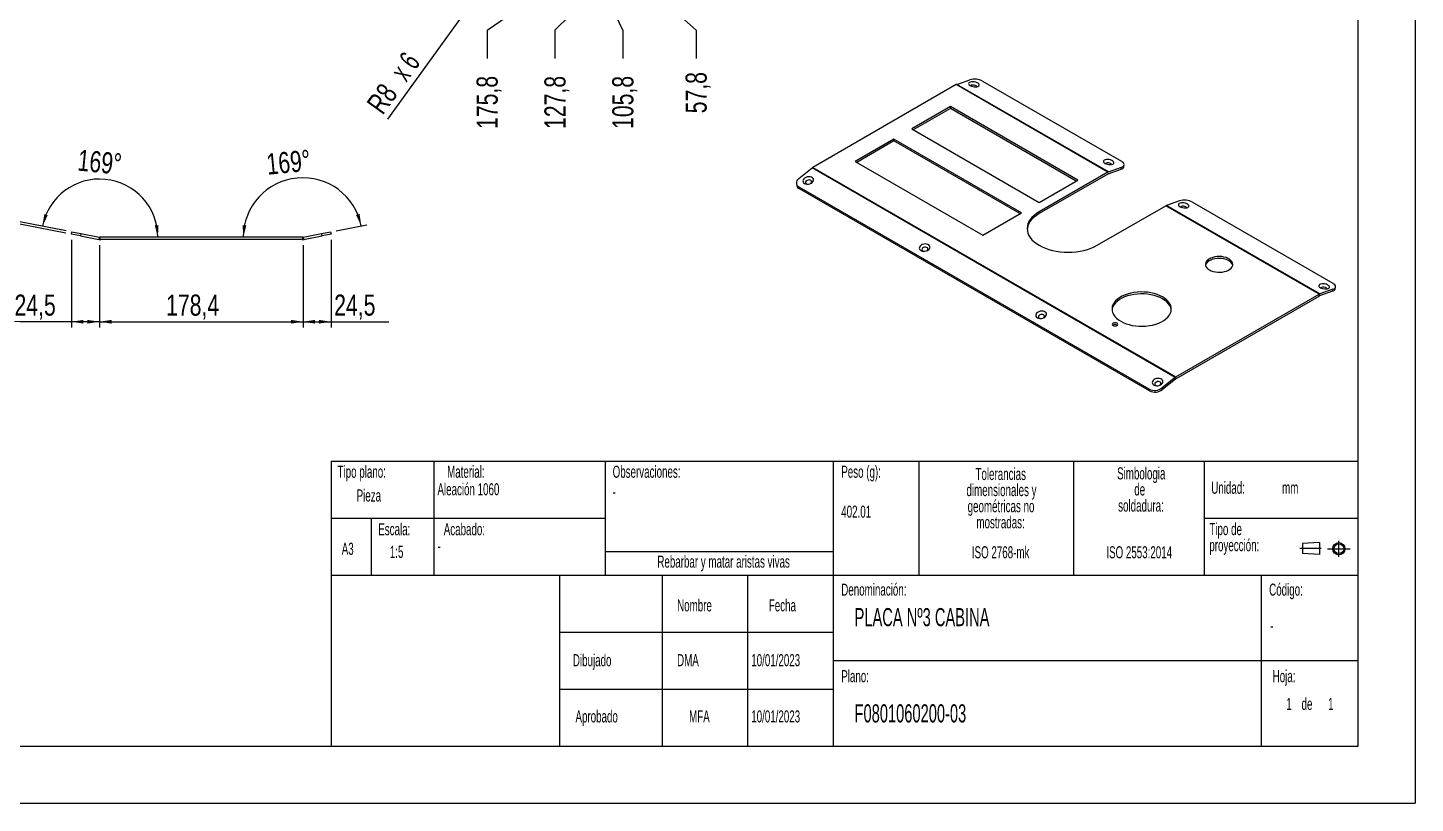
# Model space of a CAD drawing. Extents: x 0 to 888, y 0 to 679.
# Drawn here: x 176.8 to 420, y 0 to 136 of the extents above; entities that cross this region are included whole.
import ezdxf

# ---------------------------------------------------------------- set-up
doc = ezdxf.new("R2010")
doc.units = 0
doc.linetypes.add('SLD-CENTRADA-TRAZOS-LARGOS', pattern=[19.05, 15.24, -1.27, 1.27, -1.27])
doc.linetypes.add('SLD-CONTINUA', pattern=[0])
doc.layers.get('0').update_dxf_attribs({"linetype": 'CONTINUOUS'})
doc.layers.add('FORMATO', color=7, linetype='SLD-CONTINUA')
doc.layers.add('SLD-0', color=179, linetype='SLD-CONTINUA')
doc.styles.add('SLDTEXTSTYLE0', font='TXT', dxfattribs={"width": 0.605})
doc.styles.add('SLDTEXTSTYLE1', font='TXT', dxfattribs={"width": 0.75})
doc.styles.add('SLDTEXTSTYLE2', font='TXT', dxfattribs={"width": 0.666667})
doc.dimstyles.new('SLDDIMSTYLE1', dxfattribs={"dimtxt": 3.704167, "dimasz": 2.116667, "dimexe": 0, "dimexo": 0.0625, "dimgap": 0.926042, "dimtad": 0, "dimtih": 1, "dimtoh": 1, "dimdec": 1, "dimlfac": 5, "dimrnd": 1e-09, "dimzin": 12, "dimdsep": 46, "dimtxsty": 'SLDTEXTSTYLE1', "dimblk1": 'NONE', "dimblk2": 'NONE', "dimsah": 1, "dimcen": 0.09, "dimadec": 0, "dimazin": 0, "dimtfac": 1, "dimtdec": 1, "dimtofl": 0, "dimtmove": 0, "dimatfit": 3, "dimldrblk": 'NONE', "dimfxl": 1, "dimtolj": 1, "dimtzin": 12, "dimarcsym": 0})
doc.dimstyles.new('SLDDIMSTYLE4', dxfattribs={"dimtxt": 3.704167, "dimasz": 2.116667, "dimexe": 0, "dimexo": 0.0625, "dimgap": 0.926042, "dimtad": 1, "dimdec": 1, "dimlfac": 5, "dimrnd": 1e-09, "dimzin": 12, "dimdsep": 46, "dimtxsty": 'SLDTEXTSTYLE1', "dimblk1": 'NONE', "dimblk2": 'NONE', "dimsah": 1, "dimcen": 0, "dimadec": 0, "dimazin": 0, "dimtfac": 1, "dimtdec": 1, "dimtofl": 0, "dimtmove": 0, "dimatfit": 3, "dimldrblk": 'NONE', "dimfxl": 1, "dimtolj": 1, "dimtzin": 12, "dimarcsym": 0})
doc.dimstyles.new('SLDDIMSTYLE6', dxfattribs={"dimtxt": 3.704167, "dimasz": 2.116667, "dimexe": 0, "dimexo": 0.0625, "dimgap": 0.926042, "dimtad": 1, "dimdec": 1, "dimlfac": 5, "dimrnd": 1e-09, "dimzin": 12, "dimdsep": 46, "dimtxsty": 'SLDTEXTSTYLE1', "dimsah": 1, "dimcen": 0.09, "dimadec": 0, "dimazin": 0, "dimtfac": 1, "dimtdec": 1, "dimtmove": 0, "dimatfit": 0, "dimfxl": 1, "dimtolj": 1, "dimtzin": 12, "dimarcsym": 0})
doc.dimstyles.new('SLDDIMSTYLE7', dxfattribs={"dimtxt": 3.704167, "dimasz": 2.116667, "dimexe": 0, "dimexo": 0.0625, "dimgap": 0.926042, "dimtad": 1, "dimdec": 1, "dimlfac": 5, "dimrnd": 1e-09, "dimzin": 12, "dimdsep": 46, "dimtxsty": 'SLDTEXTSTYLE1', "dimsah": 1, "dimcen": 0.09, "dimadec": 0, "dimazin": 0, "dimtfac": 1, "dimtdec": 1, "dimtofl": 0, "dimtmove": 0, "dimatfit": 3, "dimfxl": 1, "dimtolj": 1, "dimtzin": 12, "dimarcsym": 0})
doc.dimstyles.new('SLDDIMSTYLE8', dxfattribs={"dimtxt": 3.704167, "dimasz": 2.116667, "dimexe": 0, "dimexo": 0.0625, "dimgap": 0.926042, "dimtad": 1, "dimdec": 4, "dimlfac": 5, "dimzin": 12, "dimdsep": 46, "dimtxsty": 'SLDTEXTSTYLE1', "dimsah": 1, "dimcen": 0.09, "dimadec": 0, "dimazin": 0, "dimtfac": 1, "dimtofl": 0, "dimtmove": 0, "dimatfit": 3, "dimfxl": 1, "dimtolj": 1, "dimtzin": 12, "dimarcsym": 0})

# ---------------------------------------------------------------- blocks, each defined once
blk = doc.blocks.new('BLOQUE3')
at = {"color": 7, "linetype": 'SLD-CENTRADA-TRAZOS-LARGOS'}
for p, q in [((397.92, 130.06), (394.8, 130.06)), ((398.88, 130.02), (402.16, 130.02)), ((400.52, 128.85), (400.52, 131.19))]:
    blk.add_line(p, q, dxfattribs=at)
at = {"color": 7, "linetype": 'SLD-CONTINUA'}
for p, q in [((397.68, 130.95), (395.23, 130.77)), ((395.23, 130.77), (395.23, 129.34)), ((397.68, 130.95), (397.68, 129.16)), ((397.68, 129.16), (395.23, 129.34))]:
    blk.add_line(p, q, dxfattribs=at)
for radius in [0.892, 0.713]:
    blk.add_circle((400.52, 130.02), radius, dxfattribs=at)
blk = doc.blocks.new('SW_NOTE_0')
at = {"layer": 'SLD-0', "color": 0, "attachment_point": 2, "style": 'SLDTEXTSTYLE0'}
for s, insert, char_height in [('Tolerancias', (7.41, 2.73), 2.1167), ('dimensionales y', (7.54, -0.09), 2.1167), ('geométricas no', (7.46, -2.92), 2.1167), ('mostradas:', (7.38, -5.74), 2.117)]:
    blk.add_mtext(s, dxfattribs=dict(at, insert=insert, char_height=char_height))
blk = doc.blocks.new('SW_NOTE_0_1')
at = {"layer": 'SLD-0', "color": 0, "attachment_point": 1, "style": 'SLDTEXTSTYLE0'}
for s, insert, char_height in [('Tipo de', (0, 2.73), 2.117), ('proyección:', (0, -0.09), 2.1167)]:
    blk.add_mtext(s, dxfattribs=dict(at, insert=insert, char_height=char_height))
blk = doc.blocks.new('SW_NOTE_0_2')
at = {"layer": 'SLD-0', "color": 0, "char_height": 2.117, "attachment_point": 2, "style": 'SLDTEXTSTYLE0'}
for s, insert in [('Simbologia', (7.11, 2.73)), ('de', (6.84, -0.09)), ('soldadura:', (7.06, -2.92))]:
    blk.add_mtext(s, dxfattribs=dict(at, insert=insert))
blk = doc.blocks.new('SW_NOTE_0_4')
at = {"layer": 'SLD-0', "color": 0, "attachment_point": 2, "style": 'SLDTEXTSTYLE0'}
for s, insert, char_height in [('Tolerancias', (7.41, 2.73), 2.1167), ('dimensionales y', (7.54, -0.09), 2.1167), ('geométricas no', (7.46, -2.92), 2.1167), ('mostradas:', (7.38, -5.74), 2.117)]:
    blk.add_mtext(s, dxfattribs=dict(at, insert=insert, char_height=char_height))
blk = doc.blocks.new('SW_NOTE_0_5')
at = {"layer": 'SLD-0', "color": 0, "attachment_point": 1, "style": 'SLDTEXTSTYLE0'}
for s, insert, char_height in [('Tipo de', (0, 2.73), 2.117), ('proyección:', (0, -0.09), 2.1167)]:
    blk.add_mtext(s, dxfattribs=dict(at, insert=insert, char_height=char_height))
blk = doc.blocks.new('SW_NOTE_0_6')
at = {"layer": 'SLD-0', "color": 0, "char_height": 2.117, "attachment_point": 2, "style": 'SLDTEXTSTYLE0'}
for s, insert in [('Simbologia', (7.11, 2.73)), ('de', (6.84, -0.09)), ('soldadura:', (7.06, -2.92))]:
    blk.add_mtext(s, dxfattribs=dict(at, insert=insert))
blk = doc.blocks.new('_D_19')
at = {"layer": 'FORMATO', "color": 7, "transparency": 16777216}
for p, q in [((288.33, 140.54), (288.33, 143.54)), ((293.95, 135.54), (288.33, 140.54)), ((293.95, 135.54), (293.95, 130.54))]:
    blk.add_line(p, q, dxfattribs=at)
at = {"layer": 'FORMATO', "color": 7, "transparency": 16777216, "insert": (292.12, 120.96), "char_height": 3.704, "attachment_point": 1, "rotation": 90, "style": 'SLDTEXTSTYLE1'}
blk.add_mtext('57,8', dxfattribs=at)
blk = doc.blocks.new('_NONE')
blk = doc.blocks.new('_D_21')
at = {"layer": 'FORMATO', "color": 7, "transparency": 16777216}
for p, q in [((278.73, 140.54), (278.73, 143.54)), ((281.1, 135.54), (278.73, 140.54)), ((281.1, 135.54), (281.1, 130.54))]:
    blk.add_line(p, q, dxfattribs=at)
at = {"layer": 'FORMATO', "color": 7, "transparency": 16777216, "insert": (279.27, 118.22), "char_height": 3.704, "attachment_point": 1, "rotation": 90, "style": 'SLDTEXTSTYLE1'}
blk.add_mtext('105,8', dxfattribs=at)
blk = doc.blocks.new('_D_23')
at = {"layer": 'FORMATO', "color": 7, "transparency": 16777216}
for p, q in [((274.33, 140.54), (274.33, 143.54)), ((269.21, 135.54), (274.33, 140.54)), ((269.21, 135.54), (269.21, 130.54))]:
    blk.add_line(p, q, dxfattribs=at)
at = {"layer": 'FORMATO', "color": 7, "transparency": 16777216, "insert": (267.38, 118.22), "char_height": 3.704, "attachment_point": 1, "rotation": 90, "style": 'SLDTEXTSTYLE1'}
blk.add_mtext('127,8', dxfattribs=at)
blk = doc.blocks.new('_D_25')
at = {"layer": 'FORMATO', "color": 7, "transparency": 16777216}
for p, q in [((264.73, 140.54), (264.73, 143.54)), ((257.32, 135.54), (264.73, 140.54)), ((257.32, 135.54), (257.32, 130.54))]:
    blk.add_line(p, q, dxfattribs=at)
at = {"layer": 'FORMATO', "color": 7, "transparency": 16777216, "insert": (255.49, 118.22), "char_height": 3.704, "attachment_point": 1, "rotation": 90, "style": 'SLDTEXTSTYLE1'}
blk.add_mtext('175,8', dxfattribs=at)
blk = doc.blocks.new('_D_45')
at = {"layer": 'FORMATO', "color": 7, "transparency": 16777216, "char_height": 3.704, "attachment_point": 1, "rotation": 54.2232}
for s, insert, style in [('x 6', (240.19, 128.46), 'SLDTEXTSTYLE2'), ('R8', (236.03, 122.68), 'SLDTEXTSTYLE1')]:
    blk.add_mtext(s, dxfattribs=dict(at, insert=insert, style=style))
blk = doc.blocks.new('_D_50')
at = {"layer": 'FORMATO', "color": 7, "transparency": 16777216}
for p, q in [((184.49, 98.77), (184.49, 83.42)), ((189.39, 97.82), (189.39, 83.42)), ((184.49, 84.42), (174.51, 84.42)), ((189.39, 84.42), (184.49, 84.42))]:
    blk.add_line(p, q, dxfattribs=at)
for points in [[(184.49, 84.42), (186.6, 84.09), (186.6, 84.74)], [(189.39, 84.42), (187.28, 84.74), (187.28, 84.09)]]:
    blk.add_solid(points, dxfattribs=at)
at = {"layer": 'FORMATO', "color": 7, "transparency": 16777216, "insert": (174.51, 89.19), "char_height": 3.704, "attachment_point": 1, "style": 'SLDTEXTSTYLE1'}
blk.add_mtext('24,5', dxfattribs=at)
blk = doc.blocks.new('_D_51')
at = {"layer": 'FORMATO', "transparency": 16777216}
for p, q in [((189.39, 97.82), (189.39, 83.42)), ((225.08, 97.82), (225.08, 83.42)), ((189.39, 84.42), (225.08, 84.42))]:
    blk.add_line(p, q, dxfattribs=at)
for points in [[(189.39, 84.42), (191.51, 84.09), (191.51, 84.74)], [(225.08, 84.42), (222.96, 84.74), (222.96, 84.09)]]:
    blk.add_solid(points, dxfattribs=at)
at = {"layer": 'FORMATO', "transparency": 16777216, "insert": (201.08, 89.19), "char_height": 3.704, "attachment_point": 1, "style": 'SLDTEXTSTYLE1'}
blk.add_mtext('178,4', dxfattribs=at)
blk = doc.blocks.new('_D_52')
at = {"layer": 'FORMATO', "color": 7, "transparency": 16777216}
for p, q in [((225.08, 97.82), (225.08, 83.42)), ((229.99, 98.77), (229.99, 83.42)), ((225.08, 84.42), (229.99, 84.42)), ((229.99, 84.42), (240.11, 84.42))]:
    blk.add_line(p, q, dxfattribs=at)
for points in [[(225.08, 84.42), (227.2, 84.09), (227.2, 84.74)], [(229.99, 84.42), (227.87, 84.74), (227.87, 84.09)]]:
    blk.add_solid(points, dxfattribs=at)
at = {"layer": 'FORMATO', "color": 7, "transparency": 16777216, "insert": (230.54, 89.19), "char_height": 3.704, "attachment_point": 1, "style": 'SLDTEXTSTYLE1'}
blk.add_mtext('24,5', dxfattribs=at)
blk = doc.blocks.new('_D_53')
at = {"layer": 'FORMATO', "color": 7, "transparency": 16777216}
for p, q in [((171.23, 102.76), (172.01, 106.75)), ((171.15, 102.36), (169.53, 94.02)), ((183.5, 99.96), (170.17, 102.55)), ((183.58, 100.36), (170.25, 102.95)), ((171.15, 102.36), (171.23, 102.76))]:
    blk.add_line(p, q, dxfattribs=at)
for points in [[(171.23, 102.76), (171.95, 104.77), (171.32, 104.9)], [(171.15, 102.36), (170.43, 100.35), (171.07, 100.22)]]:
    blk.add_solid(points, dxfattribs=at)
at = {"layer": 'FORMATO', "color": 7, "transparency": 16777216, "insert": (164.85, 94.93), "char_height": 3.7, "attachment_point": 1, "rotation": 79, "style": 'SLDTEXTSTYLE1'}
blk.add_mtext('2', dxfattribs=at)
blk = doc.blocks.new('_D_54')
at = {"layer": 'FORMATO', "color": 7, "transparency": 16777216}
blk.add_line((183.58, 100.36), (178.43, 101.36), dxfattribs=at)
blk.add_arc((189.43, 99.22), 10.21, 0, 169, dxfattribs=at)
for points in [[(179.41, 101.16), (180.34, 103.1), (179.72, 103.28)], [(199.64, 99.22), (199.75, 101.36), (199.1, 101.29)]]:
    blk.add_solid(points, dxfattribs=at)
at = {"layer": 'FORMATO', "color": 7, "transparency": 16777216, "insert": (185.8, 114.62), "char_height": 3.704, "attachment_point": 1, "rotation": 354.5, "style": 'SLDTEXTSTYLE1'}
blk.add_mtext('169°', dxfattribs=at)
blk = doc.blocks.new('_D_55')
at = {"layer": 'FORMATO', "color": 7, "transparency": 16777216}
blk.add_line((230.89, 100.36), (236.27, 101.4), dxfattribs=at)
blk.add_arc((225.04, 99.22), 10.44, 11, 180, dxfattribs=at)
for points in [[(235.28, 101.21), (234.99, 103.33), (234.36, 103.14)], [(214.6, 99.22), (215.14, 101.29), (214.49, 101.36)]]:
    blk.add_solid(points, dxfattribs=at)
at = {"layer": 'FORMATO', "color": 7, "transparency": 16777216, "insert": (218.51, 113.87), "char_height": 3.704, "attachment_point": 1, "rotation": 5.5, "style": 'SLDTEXTSTYLE1'}
blk.add_mtext('169°', dxfattribs=at)

msp = doc.modelspace()

# ---------------------------------------------------------------- linework, layer by layer
at = {"color": 7, "linetype": 'SLD-CONTINUA'}
for p, q in [((420, 297), (420, 0)), ((410, 10), (410, 287)), ((339.632601, 126.034975), (341.939124, 126.848773)), ((344.18108, 126.587488), (368.505553, 112.545269)), ((339.524663, 125.984666), (314.400951, 111.481056)), ((366.111878, 110.636193), (339.524663, 125.984666)), ((366.219816, 110.686503), (339.632601, 126.034975)), ((338.534714, 122.147548), (331.746489, 118.228789)), ((338.534714, 121.820931), (332.029377, 118.065481)), ((360.879288, 109.2483), (338.534714, 122.147548)), ((338.534714, 121.820931), (338.534714, 122.147548)), ((360.596399, 109.084991), (338.534714, 121.820931)), ((331.746489, 118.228789), (354.091063, 105.329541)), ((328.635219, 116.432691), (321.846994, 112.513932)), ((328.635219, 116.106075), (322.129882, 112.350624)), ((350.979793, 103.533443), (328.635219, 116.432691)), ((328.635219, 116.106075), (328.635219, 116.432691)), ((350.696904, 103.370135), (328.635219, 116.106075)), ((321.846994, 112.513932), (344.191568, 99.614684)), ((368.922495, 111.559022), (368.976464, 111.910793)), ((311.98649, 109.557486), (314.293013, 111.406743)), ((377.932624, 74.668378), (314.293013, 111.406743)), ((314.400951, 111.481056), (378.040562, 74.742691)), ((366.111878, 110.636193), (354.091063, 103.696724)), ((366.111878, 110.309577), (354.091063, 103.370108)), ((366.165847, 110.334732), (368.47237, 111.14853)), ((366.219816, 110.686503), (368.526339, 111.500301)), ((368.47237, 111.14853), (368.526339, 111.500301)), ((311.544966, 108.611098), (311.598935, 108.321638)), ((373.384145, 72.581835), (312.007277, 108.013947)), ((312.007277, 108.013947), (312.061246, 107.724487)), ((373.438114, 72.292375), (312.061246, 107.724487)), ((313.284187, 108.607469), (313.443085, 108.549008)), ((354.091063, 105.329541), (360.879288, 109.2483)), ((364.273401, 97.818586), (376.294216, 104.758055)), ((403.164274, 89.246301), (376.294216, 104.758055)), ((378.708677, 105.622162), (376.402154, 104.808364)), ((403.272211, 89.29661), (376.402154, 104.808364)), ((380.950632, 105.360877), (405.557948, 91.155376)), ((344.191568, 99.614684), (350.979793, 103.533443)), ((354.091063, 103.370108), (354.091063, 103.696724)), ((184.486077, 99.77157), (184.562401, 100.164221)), ((186.056681, 99.466276), (184.486077, 99.77157)), ((184.562401, 100.164221), (186.133004, 99.858927)), ((186.133004, 99.858927), (186.056681, 99.466276)), ((186.133004, 99.858927), (189.394921, 99.224874)), ((225.077862, 99.224874), (228.339779, 99.858927)), ((228.339779, 99.858927), (229.910382, 100.164221)), ((228.416102, 99.466276), (228.339779, 99.858927)), ((229.986706, 99.77157), (228.416102, 99.466276)), ((229.910382, 100.164221), (229.986706, 99.77157)), ((186.056681, 99.466276), (189.318597, 98.832223)), ((189.394921, 99.224874), (189.318597, 98.832223)), ((189.471244, 99.217525), (189.471244, 98.817525)), ((225.001539, 99.217525), (189.471244, 99.217525)), ((225.001539, 98.817525), (189.471244, 98.817525)), ((225.001539, 99.217525), (225.001539, 98.817525)), ((225.077862, 99.224874), (225.154186, 98.832223)), ((225.154186, 98.832223), (228.416102, 99.466276)), ((333.696003, 96.823979), (333.854901, 96.765517)), ((405.578735, 90.110408), (403.272211, 89.29661)), ((405.524766, 89.758637), (405.578735, 90.110408)), ((405.974891, 90.16913), (406.02886, 90.520901)), ((378.040562, 74.742691), (403.164274, 89.246301)), ((378.040562, 74.416074), (403.164274, 88.919685)), ((403.164274, 88.919685), (403.164274, 89.246301)), ((405.524766, 89.758637), (403.218243, 88.944839)), ((403.218243, 88.944839), (403.272211, 89.29661)), ((354.107819, 85.040488), (354.266717, 84.982027)), ((374.519635, 73.256998), (374.678532, 73.198537)), ((377.932624, 74.668378), (375.6261, 72.819121)), ((377.986593, 74.378918), (375.680069, 72.529661)), ((377.986593, 74.378918), (377.932624, 74.668378)), ((378.040562, 74.416074), (378.040562, 74.742691)), ((373.438114, 72.292375), (373.384145, 72.581835)), ((375.6261, 72.819121), (375.680069, 72.529661)), ((230, 60), (410, 60)), ((230, 60), (230, 10)), ((20, 10), (410, 10)), ((7.530618, 0), (420, 0))]:
    msp.add_line(p, q, dxfattribs=at)
at = {"color": 7, "linetype": 'SLD-CONTINUA', "flags": 128}
for points in [[(342.001558, 125.8185), (342.205082, 125.723512), (342.441902, 125.652643), (342.694454, 125.611148), (342.944008, 125.602104), (343.172055, 125.626183), (343.361683, 125.681599), (343.498827, 125.764241), (343.573316, 125.867981), (343.579625, 125.985124), (343.517287, 126.106983), (343.390925, 126.22452), (343.20991, 126.329018), (342.987668, 126.412726), (342.740681, 126.469436), (342.487268, 126.494943), (342.246222, 126.487355), (342.035421, 126.447233), (341.8705, 126.377555), (341.763688, 126.283488), (341.722909, 126.172008), (341.751187, 126.051384), (341.846424, 125.93056), (342.001558, 125.8185)], [(342.067095, 125.783366), (342.069463, 125.793146), (342.130221, 125.87276), (342.254433, 125.928627), (342.425323, 125.953204), (342.619812, 125.943169), (342.811633, 125.89988), (342.974879, 125.829182)], [(342.974879, 125.829182), (343.087504, 125.740623), (343.134296, 125.646164), (343.134418, 125.619617)], [(365.618924, 112.184484), (365.822448, 112.089497), (366.059268, 112.018627), (366.311821, 111.977132), (366.561375, 111.968089), (366.789422, 111.992168), (366.979049, 112.047583), (367.116193, 112.130226), (367.190682, 112.233966), (367.196991, 112.351109), (367.134653, 112.472968), (367.008291, 112.590505), (366.827276, 112.695002), (366.605035, 112.77871), (366.358048, 112.835421), (366.104634, 112.860928), (365.863589, 112.853339), (365.652788, 112.813218), (365.487866, 112.74354), (365.381055, 112.649473), (365.340276, 112.537993), (365.368554, 112.417368), (365.463791, 112.296545), (365.618924, 112.184484)], [(365.684461, 112.149351), (365.68683, 112.159131), (365.747587, 112.238744), (365.871799, 112.294612), (366.042689, 112.319188), (366.237178, 112.309154), (366.428999, 112.265865), (366.592246, 112.195166)], [(366.592246, 112.195166), (366.704871, 112.106607), (366.751663, 112.012148), (366.751784, 111.985601)], [(368.526339, 111.500301), (368.721265, 111.589295), (368.865221, 111.699968), (368.952677, 111.828068), (368.98027, 111.968671), (368.946942, 112.116374), (368.853972, 112.265501), (368.704933, 112.410321), (368.505553, 112.545269)], [(311.98649, 109.557486), (311.791565, 109.371225), (311.647608, 109.167023), (311.560153, 108.952728), (311.532559, 108.736573), (311.565888, 108.526866), (311.658858, 108.331666), (311.807897, 108.158475), (312.007277, 108.013947)], [(312.952572, 108.674326), (313.156096, 108.590201), (313.392916, 108.551111), (313.645469, 108.559958), (313.895023, 108.616083), (314.12307, 108.715326), (314.312698, 108.850325), (314.449841, 109.011068), (314.52433, 109.185634), (314.53064, 109.361075), (314.468301, 109.524381), (314.341939, 109.663439), (314.160925, 109.767937), (313.938683, 109.830123), (313.691696, 109.845387), (313.438283, 109.812596), (313.197237, 109.734181), (312.986436, 109.615959), (312.821514, 109.466698), (312.714703, 109.297467), (312.673924, 109.120818), (312.702202, 108.949852), (312.797439, 108.797249), (312.952572, 108.674326)], [(313.989789, 108.650939), (314.004634, 108.660766), (314.128846, 108.778208), (314.189604, 108.913176), (314.178702, 109.047444), (314.097612, 109.162877), (313.957287, 109.243885), (313.776678, 109.279527), (313.580178, 109.264991), (313.394323, 109.202238), (313.244217, 109.099745), (313.15013, 108.971354), (313.12477, 108.834404), (313.171563, 108.707391), (313.284187, 108.607469), (313.284187, 108.607469)], [(378.77111, 104.591889), (378.974634, 104.496901), (379.211454, 104.426032), (379.464007, 104.384537), (379.713561, 104.375493), (379.941608, 104.399572), (380.131236, 104.454988), (380.268379, 104.53763), (380.342868, 104.64137), (380.349178, 104.758514), (380.286839, 104.880372), (380.160477, 104.997909), (379.979463, 105.102407), (379.757221, 105.186115), (379.510234, 105.242825), (379.256821, 105.268332), (379.015775, 105.260744), (378.804974, 105.220623), (378.640052, 105.150945), (378.533241, 105.056877), (378.492462, 104.945397), (378.52074, 104.824773), (378.615977, 104.703949), (378.77111, 104.591889)], [(378.836647, 104.556755), (378.839016, 104.566535), (378.899774, 104.646149), (379.023985, 104.702016), (379.194875, 104.726593), (379.389364, 104.716559), (379.581185, 104.673269), (379.744432, 104.602571)], [(379.744432, 104.602571), (379.857057, 104.514012), (379.903849, 104.419553), (379.90397, 104.393006)], [(354.091063, 103.696724), (353.616557, 103.394493), (353.195651, 103.066867), (352.832399, 102.717002), (352.530299, 102.348268), (352.292261, 101.964215), (352.120578, 101.568543), (352.016902, 101.165061), (351.982232, 100.757655), (352.016902, 100.35025), (352.120578, 99.946768), (352.292261, 99.551095), (352.530299, 99.167042), (352.832399, 98.798308), (353.195651, 98.448443), (353.616557, 98.120818), (354.091063, 97.818586), (354.6146, 97.544659), (355.182126, 97.301675), (355.788175, 97.091975), (356.426911, 96.917576), (357.092182, 96.78016), (357.777581, 96.681049), (358.476508, 96.621198), (359.182232, 96.601184), (359.887955, 96.621198), (360.586882, 96.681049), (361.272281, 96.78016), (361.937552, 96.917576), (362.576288, 97.091975), (363.182337, 97.301675), (363.749863, 97.544659), (364.273401, 97.818586)], [(354.091063, 103.370108), (353.616557, 103.067877), (353.195651, 102.740251), (352.832399, 102.390386), (352.530299, 102.021652), (352.292261, 101.637599), (352.120578, 101.241926), (352.016902, 100.838444), (351.987791, 100.594347)], [(333.364388, 96.890836), (333.567912, 96.80671), (333.804732, 96.767621), (334.057285, 96.776467), (334.306839, 96.832593), (334.534886, 96.931835), (334.724513, 97.066834), (334.861657, 97.227577), (334.936146, 97.402143), (334.942455, 97.577585), (334.880117, 97.740891), (334.753755, 97.879949), (334.57274, 97.984446), (334.350498, 98.046633), (334.103512, 98.061897), (333.850098, 98.029105), (333.609053, 97.950691), (333.398252, 97.832469), (333.23333, 97.683208), (333.126519, 97.513977), (333.08574, 97.337328), (333.114018, 97.166362), (333.209255, 97.013759), (333.364388, 96.890836)], [(334.401605, 96.867449), (334.41645, 96.877275), (334.540662, 96.994717), (334.601419, 97.129686), (334.590517, 97.263954), (334.509428, 97.379386), (334.369103, 97.460394), (334.188494, 97.496037), (333.991993, 97.4815), (333.806139, 97.418748), (333.656032, 97.316255), (333.561946, 97.187863), (333.536586, 97.050913), (333.583378, 96.923901), (333.696003, 96.823979), (333.696003, 96.823979)], [(383.930969, 93.491623), (384.242184, 93.340147), (384.593266, 93.221212), (384.974117, 93.13824), (385.37378, 93.093618), (385.780756, 93.088631), (386.183339, 93.12342), (386.569947, 93.196986), (386.929457, 93.307212), (387.251527, 93.450927), (387.526893, 93.623996), (387.747631, 93.821442), (387.907392, 94.037582), (388.00158, 94.266201), (388.027485, 94.50072), (387.984362, 94.734394), (387.873451, 94.960499), (387.697944, 95.172531), (387.462888, 95.36439), (387.175048, 95.530557), (386.842702, 95.666251), (386.475412, 95.767569), (386.083744, 95.831597), (385.678966, 95.856491), (385.272723, 95.841537), (384.876701, 95.787163), (384.502293, 95.694935), (384.160271, 95.567506), (383.860473, 95.408541), (383.611525, 95.222613), (383.420587, 95.015072), (383.293154, 94.791889), (383.23289, 94.559483), (383.24153, 94.32454), (383.318826, 94.09382), (383.462552, 93.873959), (383.668576, 93.671283), (383.930969, 93.491623)], [(388.011295, 94.308005), (387.984362, 94.407777), (387.873451, 94.633882), (387.697944, 94.845914), (387.462888, 95.037773), (387.175048, 95.20394), (386.842702, 95.339635), (386.475412, 95.440953), (386.083744, 95.50498), (385.678966, 95.529875), (385.272723, 95.51492), (384.876701, 95.460547), (384.502293, 95.368319), (384.160271, 95.240889), (383.860473, 95.081924), (383.611525, 94.895997), (383.420587, 94.688456), (383.293154, 94.465272), (383.244756, 94.308005)], [(403.378426, 90.386387), (403.58195, 90.2914), (403.81877, 90.220531), (404.071323, 90.179035), (404.320877, 90.169992), (404.548924, 90.194071), (404.738552, 90.249487), (404.875695, 90.332129), (404.950184, 90.435869), (404.956494, 90.553012), (404.894155, 90.674871), (404.767793, 90.792408), (404.586779, 90.896906), (404.364537, 90.980614), (404.11755, 91.037324), (403.864136, 91.062831), (403.623091, 91.055242), (403.41229, 91.015121), (403.247368, 90.945443), (403.140557, 90.851376), (403.099778, 90.739896), (403.128056, 90.619272), (403.223293, 90.498448), (403.378426, 90.386387)], [(403.443963, 90.351254), (403.446332, 90.361034), (403.50709, 90.440648), (403.631301, 90.496515), (403.802191, 90.521092), (403.99668, 90.511057), (404.188501, 90.467768), (404.351748, 90.39707)], [(404.351748, 90.39707), (404.464373, 90.308511), (404.511165, 90.214052), (404.511286, 90.187505)], [(405.578735, 90.110408), (405.77366, 90.199402), (405.917616, 90.310076), (406.005072, 90.438175), (406.032666, 90.578778), (405.999337, 90.726481), (405.906367, 90.875608), (405.757328, 91.020428), (405.557948, 91.155376)], [(368.37462, 84.511134), (368.826351, 84.279061), (369.321697, 84.078831), (369.85396, 83.913153), (370.415942, 83.784267), (371.000044, 83.693916), (371.598365, 83.643322), (372.202816, 83.633169), (372.805221, 83.663594), (373.397434, 83.734186), (373.971447, 83.84399), (374.519497, 83.991522), (375.034173, 84.174786), (375.508514, 84.391303), (375.936106, 84.638147), (376.311166, 84.911978), (376.628622, 85.209094), (376.884182, 85.525476), (377.074389, 85.856847), (377.196672, 86.198725), (377.249375, 86.546486), (377.231788, 86.895427), (377.144146, 87.240831), (376.987637, 87.578026), (376.764376, 87.902451), (376.477382, 88.20972), (376.130537, 88.495677), (375.72853, 88.756456), (375.2768, 88.988529), (374.781453, 89.188759), (374.24919, 89.354437), (373.687208, 89.483323), (373.103107, 89.573674), (372.504785, 89.624268), (371.900335, 89.634421), (371.29793, 89.603996), (370.705716, 89.533404), (370.131703, 89.4236), (369.583653, 89.276068), (369.068978, 89.092804), (368.594637, 88.876287), (368.167045, 88.629443), (367.791985, 88.355612), (367.474528, 88.058496), (367.218968, 87.742113), (367.028761, 87.410743), (366.906479, 87.068865), (366.853775, 86.721104), (366.871363, 86.372162), (366.959004, 86.026759), (367.115513, 85.689564), (367.338775, 85.365139), (367.625769, 85.05787), (367.972614, 84.771912), (368.37462, 84.511134)], [(377.243875, 86.470487), (377.231788, 86.568811), (377.144146, 86.914215), (376.987637, 87.251409), (376.764376, 87.575835), (376.477382, 87.883104), (376.130537, 88.169061), (375.72853, 88.42984), (375.2768, 88.661913), (374.781453, 88.862142), (374.24919, 89.02782), (373.687208, 89.156706), (373.103107, 89.247057), (372.504785, 89.297652), (371.900335, 89.307805), (371.29793, 89.27738), (370.705716, 89.206788), (370.131703, 89.096983), (369.583653, 88.949452), (369.068978, 88.766188), (368.594637, 88.54967), (368.167045, 88.302827), (367.791985, 88.028995), (367.474528, 87.73188), (367.218968, 87.415497), (367.028761, 87.084126), (366.906479, 86.742249), (366.859276, 86.470487)], [(353.776204, 85.107345), (353.979728, 85.02322), (354.216548, 84.984131), (354.4691, 84.992977), (354.718654, 85.049102), (354.946702, 85.148345), (355.136329, 85.283344), (355.273473, 85.444087), (355.347962, 85.618653), (355.354271, 85.794094), (355.291933, 85.9574), (355.165571, 86.096458), (354.984556, 86.200956), (354.762314, 86.263143), (354.515328, 86.278406), (354.261914, 86.245615), (354.020868, 86.1672), (353.810067, 86.048978), (353.645146, 85.899717), (353.538335, 85.730487), (353.497556, 85.553838), (353.525833, 85.382872), (353.621071, 85.230268), (353.776204, 85.107345)], [(354.813421, 85.083958), (354.828266, 85.093785), (354.952477, 85.211227), (355.013235, 85.346196), (355.002333, 85.480463), (354.921244, 85.595896), (354.780919, 85.676904), (354.60031, 85.712546), (354.403809, 85.69801), (354.217955, 85.635258), (354.067848, 85.532764), (353.973762, 85.404373), (353.948402, 85.267423), (353.995194, 85.14041), (354.107819, 85.040488), (354.107819, 85.040488)], [(367.031117, 83.735546), (367.193329, 83.672976), (367.38467, 83.651004), (367.576012, 83.672976), (367.738224, 83.735546), (367.84661, 83.829189), (367.88467, 83.939648), (367.84661, 84.050107), (367.738224, 84.14375), (367.576012, 84.20632), (367.38467, 84.228292), (367.193329, 84.20632), (367.031117, 84.14375), (366.922731, 84.050107), (366.88467, 83.939648), (366.922731, 83.829189), (367.031117, 83.735546)], [(374.18802, 73.323855), (374.391544, 73.239729), (374.628364, 73.20064), (374.880916, 73.209486), (375.13047, 73.265612), (375.358517, 73.364855), (375.548145, 73.499853), (375.685289, 73.660597), (375.759778, 73.835162), (375.766087, 74.010604), (375.703749, 74.17391), (375.577387, 74.312968), (375.396372, 74.417465), (375.17413, 74.479652), (374.927143, 74.494916), (374.67373, 74.462124), (374.432684, 74.38371), (374.221883, 74.265488), (374.056961, 74.116227), (373.95015, 73.946996), (373.909371, 73.770347), (373.937649, 73.599381), (374.032886, 73.446778), (374.18802, 73.323855)], [(375.225237, 73.300468), (375.240082, 73.310294), (375.364293, 73.427736), (375.425051, 73.562705), (375.414149, 73.696973), (375.33306, 73.812405), (375.192735, 73.893413), (375.012126, 73.929056), (374.815625, 73.914519), (374.629771, 73.851767), (374.479664, 73.749274), (374.385577, 73.620882), (374.360218, 73.483932), (374.40701, 73.35692), (374.519635, 73.256998), (374.519635, 73.256998)]]:
    msp.add_lwpolyline(points, dxfattribs=at)
at = {"color": 7, "linetype": 'SLD-CONTINUA'}
for centre, radius, start, end in [((342.737042, 123.946112), 3.010334, 61.33460897, 105.37047581), ((339.851369, 125.42467), 0.64833, 109.72054023, 120.25959925), ((314.835185, 110.734795), 0.863403, 120.19427328, 128.89889728), ((366.438584, 110.076197), 0.64833, 109.72054023, 120.25959925), ((366.275231, 110.029579), 0.324165, 109.72054023, 120.25959925), ((368.359605, 111.72422), 0.586631, 281.08267396, 343.64397665), ((312.460909, 108.511438), 0.882623, 192.41797535, 243.0756637), ((376.620922, 104.198059), 0.64833, 109.72054023, 120.25959925), ((379.506594, 102.719501), 3.010334, 61.33460897, 105.37047581), ((189.471244, 99.617525), 0.8, 259, 270), ((189.471244, 99.617525), 0.4, 259, 270), ((225.001539, 99.617525), 0.4, 270, 281), ((225.001539, 99.617525), 0.8, 270, 281), ((405.412001, 90.334328), 0.586631, 281.08267396, 343.64397665), ((403.490979, 88.686305), 0.64833, 109.72054023, 120.25959925), ((403.327626, 88.639687), 0.324165, 109.72054023, 120.25959925), ((367.38467, 83.217312), 0.694612, 53.59147858, 126.40852142), ((378.474796, 73.99643), 0.863403, 120.19427328, 128.89889728), ((378.257679, 74.042944), 0.431701, 120.19427328, 128.89889728), ((374.315289, 74.494094), 2.126914, 244.03697998, 308.04625403), ((374.369258, 74.204634), 2.126914, 244.03697998, 308.04625403)]:
    msp.add_arc(centre, radius, start, end, dxfattribs=at)
at = {"layer": 'FORMATO', "color": 7}
for p, q in [((254.956772, 140.838207), (239.872651, 119.905725)), ((189.271244, 98.817525), (189.194213, 98.817525)), ((189.514923, 98.794062), (189.590538, 98.779363)), ((224.95786, 98.794062), (224.882244, 98.779363)), ((225.201539, 98.817525), (225.27857, 98.817525))]:
    msp.add_line(p, q, dxfattribs=at)
at = {"layer": 'SLD-0'}
for p, q in [((248, 60), (248, 40)), ((278, 60), (278, 40)), ((318, 60), (318, 40)), ((333, 60), (333, 40)), ((360.08171, 60), (360.08171, 40)), ((383, 60), (383, 40)), ((230, 50), (248, 50)), ((237, 50), (237, 40)), ((248, 50), (278, 50)), ((383, 50), (410, 50)), ((278, 44.157928), (318, 44.157928)), ((230, 40), (410, 40)), ((270, 40), (270, 10)), ((288, 40), (288, 10)), ((303, 40), (303, 10)), ((318, 40), (318, 10)), ((393, 40), (393, 10)), ((270, 30), (318, 30)), ((318, 25), (393, 25)), ((393, 25), (410, 25)), ((270, 20), (318, 20))]:
    msp.add_line(p, q, dxfattribs=at)

# ---------------------------------------------------------------- block references
at = {"color": 7, "linetype": 'Continuous', "xscale": 1.2, "yscale": 1.2, "zscale": 1.2}
msp.add_blockref('BLOQUE3', (-74.010756, -111.407552), dxfattribs=at)
msp.add_blockref('BLOQUE3', (-74.010756, -111.407552), dxfattribs=at)
at = {"layer": 'SLD-0'}
for name, p in [('SW_NOTE_0', (339.945421, 56.055976)), ('SW_NOTE_0_4', (339.945421, 56.055976)), ('SW_NOTE_0_2', (364.873122, 56.165543)), ('SW_NOTE_0_6', (364.873122, 56.165543)), ('SW_NOTE_0_1', (383.913995, 46.390945)), ('SW_NOTE_0_5', (383.913995, 46.390945))]:
    msp.add_blockref(name, p, dxfattribs=at)

# ---------------------------------------------------------------- texts
at = {"layer": 'SLD-0', "style": 'SLDTEXTSTYLE0'}
for s, insert, char_height, attachment_point in [('Tipo plano:', (231.129291, 59.180865), 2.11666667, 1), ('Tipo plano:', (231.129291, 59.180865), 2.11666667, 1), ('Material:', (250.329669, 59.180865), 2.1166667, 1), ('Material:', (250.329669, 59.180865), 2.1166667, 1), ('Observaciones:', (279.338615, 59.180865), 2.11666667, 1), ('Observaciones:', (279.338615, 59.180865), 2.11666667, 1), ('Peso (g):', (319.403059, 59.180865), 2.1166667, 1), ('Peso (g):', (319.403059, 59.180865), 2.1166667, 1), ('Aleación 1060', (248.634829, 56.105759), 2.11666667, 1), ('Aleación 1060', (248.634829, 56.105759), 2.11666667, 1), ('Unidad:', (384.246149, 56.370628), 2.1166667, 1), ('Unidad:', (384.246149, 56.370628), 2.1166667, 1), ('Pieza', (234.472595, 55.019196), 2.1166667, 1), ('Pieza', (234.472595, 55.019196), 2.1166667, 1), ('-', (279.338615, 55.718116), 2.116667, 1), ('-', (279.338615, 55.718116), 2.116667, 1), ('mm', (396.662178, 56.370628), 2.1166667, 1), ('mm', (396.662178, 56.370628), 2.1166667, 1), ('402.01', (319.403059, 52.181309), 2.1166667, 1), ('402.01', (319.403059, 52.181309), 2.1166667, 1), ('Escala:', (238.263105, 49.101468), 2.1166667, 1), ('Escala:', (238.263105, 49.101468), 2.1166667, 1), ('Acabado:', (249.738277, 49.101468), 2.1166667, 1), ('Acabado:', (249.738277, 49.101468), 2.1166667, 1), ('A3', (231.859349, 45.674368), 2.1166667, 1), ('A3', (231.859349, 45.674368), 2.1166667, 1), ('1:5', (240.290232, 45.134745), 2.1166667, 1), ('1:5', (240.290232, 45.134745), 2.1166667, 1), ('-', (248.634829, 46.175725), 2.116667, 1), ('-', (248.634829, 46.175725), 2.116667, 1), ('ISO 2768-mk', (347.336606, 45.060017), 2.11666667, 2), ('ISO 2768-mk', (347.336606, 45.060017), 2.11666667, 2), ('ISO 2553:2014', (371.625387, 45.060017), 2.11666667, 2), ('ISO 2553:2014', (371.625387, 45.060017), 2.11666667, 2), ('Rebarbar y matar aristas vivas', (298.78549, 43.42373), 2.11666667, 2), ('Rebarbar y matar aristas vivas', (298.78549, 43.42373), 2.11666667, 2), ('Denominación:', (319.403059, 38.514311), 2.11666667, 1), ('Denominación:', (319.403059, 38.514311), 2.11666667, 1), ('Código:', (394.397939, 38.514311), 2.1166667, 1), ('Código:', (394.397939, 38.514311), 2.1166667, 1), ('Nombre', (290.637746, 35.754834), 2.1166667, 1), ('Nombre', (290.637746, 35.754834), 2.1166667, 1), ('Fecha', (306.708331, 35.754834), 2.1166667, 1), ('Fecha', (306.708331, 35.754834), 2.1166667, 1), ('PLACA Nº3 CABINA', (321.73897, 34.217332), 3.175, 1), ('PLACA Nº3 CABINA', (321.73897, 34.217332), 3.175, 1), ('-', (394.586386, 32.193169), 2.116667, 1), ('-', (394.586386, 32.193169), 2.116667, 1), ('Dibujado', (272.373186, 26.140309), 2.1166667, 1), ('Dibujado', (272.373186, 26.140309), 2.1166667, 1), ('DMA', (290.637746, 26.140309), 2.1166667, 1), ('10/01/2023', (303.628654, 26.140309), 2.1166667, 1), ('Plano:', (319.403059, 23.338267), 2.1166667, 1), ('Plano:', (319.403059, 23.338267), 2.1166667, 1), ('Hoja:', (395.013918, 23.338267), 2.1166667, 1), ('Hoja:', (395.013918, 23.338267), 2.1166667, 1), ('F0801060200-03', (321.73897, 17.346761), 3.175, 1), ('F0801060200-03', (321.73897, 17.346761), 3.175, 1), ('1', (397.412714, 18.474904), 2.116667, 1), ('1', (397.412714, 18.474904), 2.116667, 1), ('1', (397.412714, 18.474904), 2.116667, 1), ('1', (397.412714, 18.474904), 2.116667, 1), ('de', (400.077502, 18.474904), 2.1166667, 1), ('de', (400.077502, 18.474904), 2.1166667, 1), ('de', (400.077502, 18.474904), 2.1166667, 1), ('de', (400.077502, 18.474904), 2.1166667, 1), ('1', (404.7308, 18.474904), 2.116667, 1), ('1', (404.7308, 18.474904), 2.116667, 1), ('1', (404.7308, 18.474904), 2.116667, 1), ('1', (404.7308, 18.474904), 2.116667, 1), ('Aprobado', (272.824542, 16.282359), 2.1166667, 1), ('Aprobado', (272.824542, 16.282359), 2.1166667, 1), ('MFA', (292.735058, 16.282359), 2.1166667, 1), ('10/01/2023', (303.628654, 16.282359), 2.1166667, 1)]:
    msp.add_mtext(s, dxfattribs=dict(at, insert=insert, char_height=char_height, attachment_point=attachment_point))

# ---------------------------------------------------------------- dimensions: what is measured, and where the dimension line sits
at = {"layer": 'FORMATO', "color": 7}
for feature_location, offset, picture, middle in [((264.73034, 144.536288), (-7.409504, -14), '_D_25', (257.320836, 124.379826)), ((274.33034, 144.536288), (-5.120775, -14), '_D_23', (269.209565, 124.379826)), ((278.73034, 144.536288), (2.367954, -14), '_D_21', (281.098293, 124.379826)), ((288.33034, 144.536288), (5.62409, -14), '_D_19', (293.95443, 125.74831))]:
    dim = msp.add_ordinate_dim(feature_location=feature_location, offset=offset, dtype=1, origin=(299.898795, 228.936288), dimstyle='SLDDIMSTYLE1', dxfattribs=at)
    dim.commit()
    dim.dimension.update_dxf_attribs({"geometry": picture, "text_midpoint": middle})
dim = msp.add_radius_dim(center=(255.892179, 142.136288), mpoint=(0, 0), text='<> x 6', dimstyle='SLDDIMSTYLE4', dxfattribs=at)
dim.commit()
dim.dimension.update_dxf_attribs({"geometry": '_D_45', "text_midpoint": (243.711512, 125.232975), "dimtype": 164})
for base, line1, line2, picture, middle in [((190.410871, 109.375918), ((189.394921, 99.224874), (184.562401, 100.164221)), ((189.471244, 99.217525), (225.001539, 99.217525)), '_D_54', (190.410871, 109.375918)), ((224.03988, 109.604734), ((225.001539, 99.217525), (189.471244, 99.217525)), ((225.077862, 99.224874), (229.910382, 100.164221)), '_D_55', (224.03988, 109.604734))]:
    dim = msp.add_angular_dim_2l(base=base, line1=line1, line2=line2, dimstyle='SLDDIMSTYLE8', override={"dimadec": 4, "dimazin": 3}, dxfattribs=at)
    dim.commit()
    dim.dimension.update_dxf_attribs({"geometry": picture, "text_midpoint": middle, "dimtype": 162})
dim = msp.add_linear_dim(base=(171.230797, 102.755622), p1=(184.486077, 99.77157), p2=(184.562401, 100.164221), angle=79, dimstyle='SLDDIMSTYLE6', dxfattribs=at)
dim.commit()
dim.dimension.update_dxf_attribs({"geometry": '_D_53', "text_midpoint": (169.79339, 95.360809), "dimtype": 160})
for base, p1, p2, picture, middle in [((184.486077, 84.41634), (189.394213, 98.817525), (184.486077, 99.77157), '_D_50', (179.297959, 84.41634)), ((229.986706, 84.41634), (225.07857, 98.817525), (229.986706, 99.77157), '_D_52', (235.325321, 84.41634))]:
    dim = msp.add_linear_dim(base=base, p1=p1, p2=p2, dimstyle='SLDDIMSTYLE6', dxfattribs=at)
    dim.commit()
    dim.dimension.update_dxf_attribs({"geometry": picture, "text_midpoint": middle, "dimtype": 160})
at = {"layer": 'FORMATO'}
dim = msp.add_linear_dim(base=(225.07857, 84.41634), p1=(189.394213, 98.817525), p2=(225.07857, 98.817525), dimstyle='SLDDIMSTYLE7', dxfattribs=at)
dim.commit()
dim.dimension.update_dxf_attribs({"geometry": '_D_51', "text_midpoint": (207.236391, 84.41634), "dimtype": 160})

doc.saveas('drawing.dxf')
